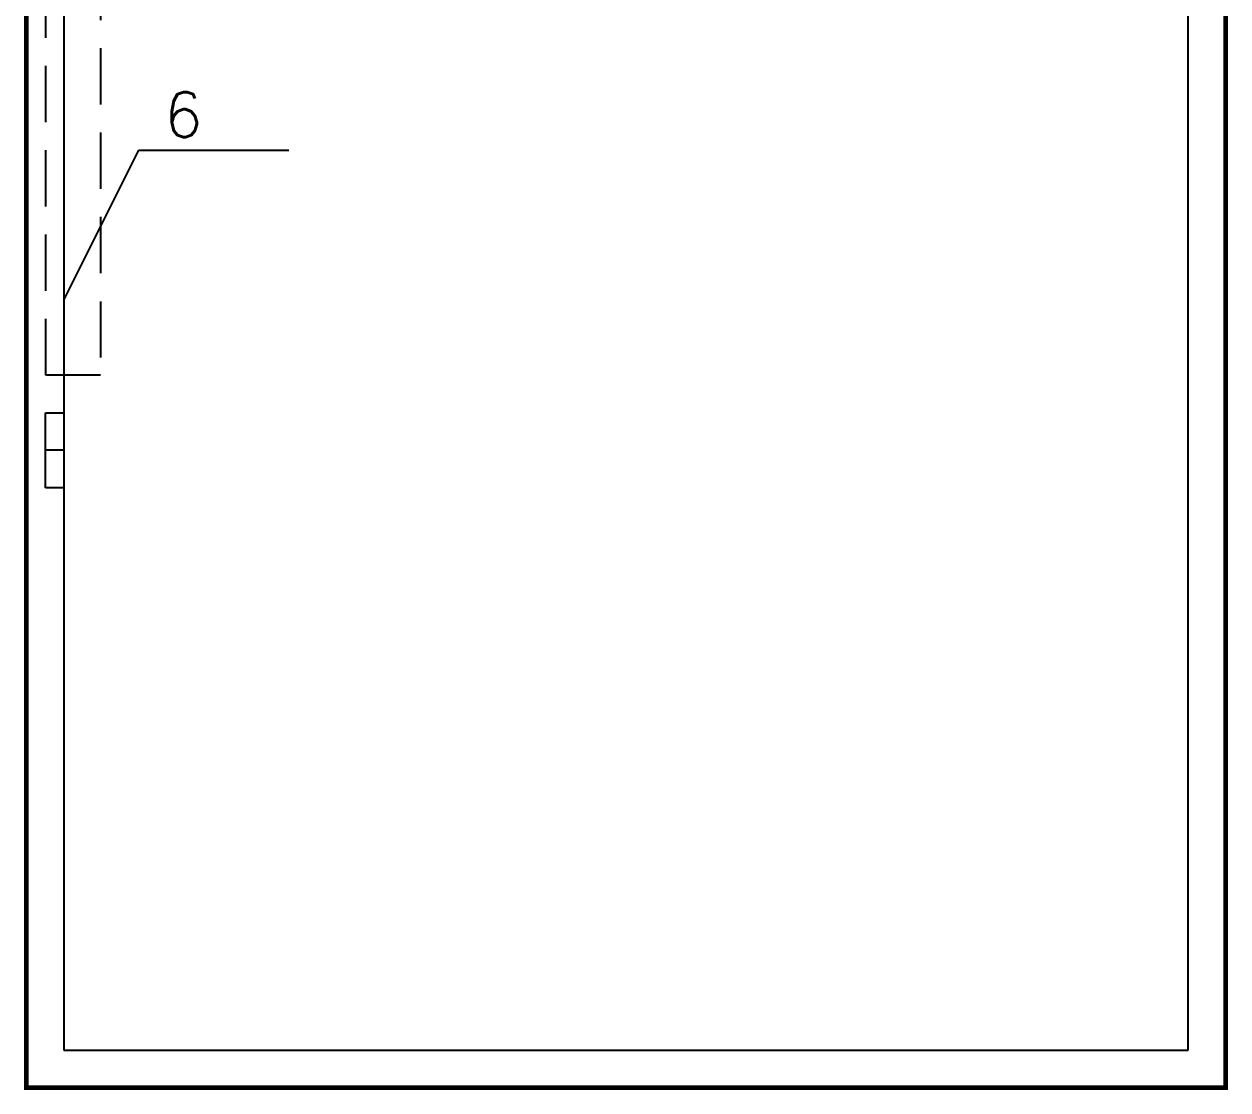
# Model space of a CAD drawing. Extents: x 385 to 3225, y -5 to 1635.
# Drawn here: x 2744.8 to 2825.1, y 1032.1 to 1103.1 of the extents above; entities that cross this region are included whole.
import ezdxf

# ---------------------------------------------------------------- set-up
doc = ezdxf.new("R2010")
doc.units = 0
doc.header["$LTSCALE"] = 30
doc.header["$MEASUREMENT"] = 0
doc.linetypes.add('HIDDEN2', pattern=[0.1875, 0.125, -0.0625])
doc.layers.get('0').update_dxf_attribs({"linetype": 'CONTINUOUS'})
doc.layers.add('SY', color=1, linetype='HIDDEN2')
doc.styles.add('HZ', font='txt', dxfattribs={"bigfont": 'hztxt'})

msp = doc.modelspace()

# ---------------------------------------------------------------- linework, layer by layer
for p, q in [((2747.483, 1199.731), (2747.483, 1034.731)), ((2822.483, 1034.731), (2822.483, 1199.731)), ((2747.483, 1084.731), (2752.483, 1094.731)), ((2752.483, 1094.731), (2762.483, 1094.731)), ((2746.261, 1077.217), (2747.463, 1077.217)), ((2746.261, 1072.233), (2746.261, 1077.217)), ((2746.261, 1074.755), (2747.463, 1074.755)), ((2747.463, 1072.233), (2746.261, 1072.233)), ((2747.483, 1034.731), (2822.483, 1034.731))]:
    msp.add_line(p, q)
at = {"const_width": 0.3}
msp.add_lwpolyline([(2744.983, 1032.231), (2744.983, 1202.231), (2824.983, 1202.231), (2824.983, 1032.231), (2744.983, 1032.231)], dxfattribs=at)
at = {"layer": 'SY'}
for p, q in [((2746.28, 1079.741), (2746.28, 1107.161)), ((2749.939, 1107.161), (2749.939, 1079.741)), ((2749.939, 1079.741), (2746.28, 1079.741))]:
    msp.add_line(p, q, dxfattribs=at)

# ---------------------------------------------------------------- texts
at = {"style": 'HZ'}
msp.add_text('6', height=3, dxfattribs=at).set_placement((2754.176, 1095.608))

doc.saveas('drawing.dxf')
